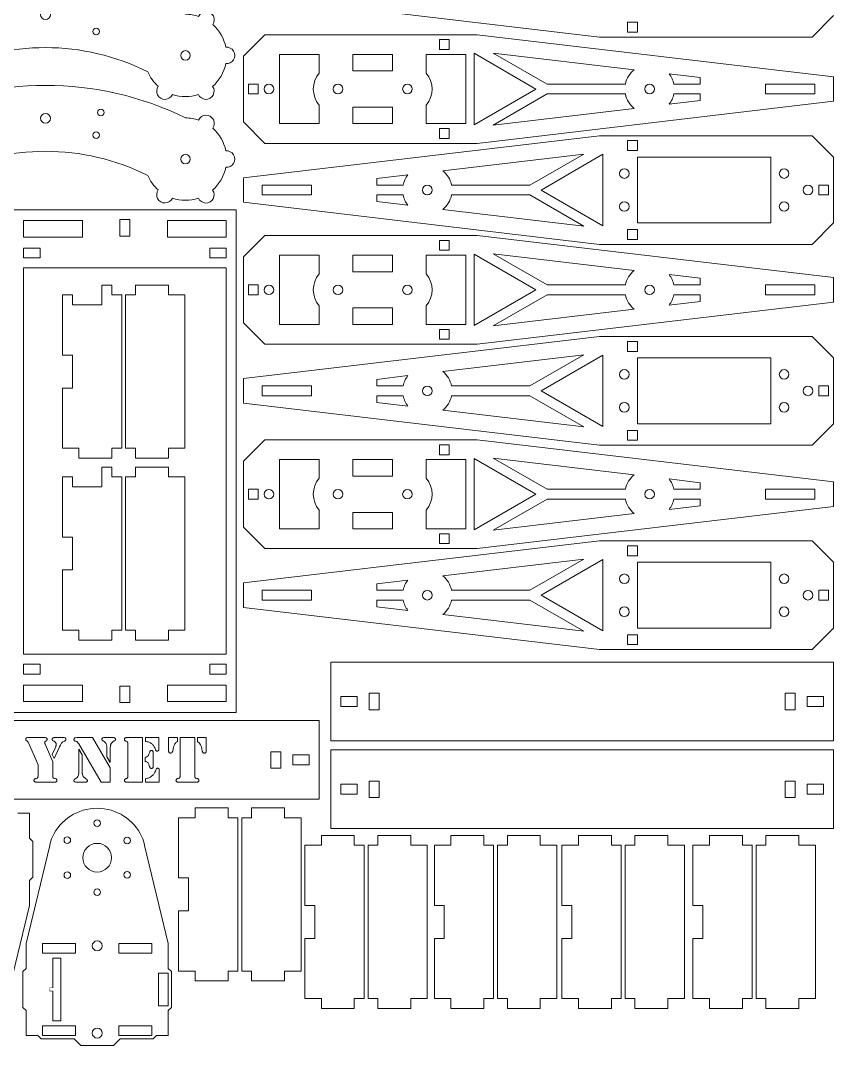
# Model space of a CAD drawing. Header units: millimetres. Extents: x -25 to 568, y -670 to -7.
# Drawn here: x 309.1 to 555.9, y -649 to -337.9 of the extents above; entities that cross this region are included whole.
import ezdxf

# ---------------------------------------------------------------- set-up
doc = ezdxf.new("R2010")
doc.units = ezdxf.units.MM
doc.linetypes.add('K5LT32768', pattern=[0])

# ---------------------------------------------------------------- blocks, each defined once
blk = doc.blocks.new('U73')
at = {"color": 5, "linetype": 'K5LT32768', "lineweight": 18, "true_color": 0x0000ff}
for centre, radius in [((299.93, -334.36), 1), ((316.7, -336.14), 1.5), ((333.48, -334.36), 1), ((268.95, -339.42), 1), ((279.45, -339.42), 1), ((301.35, -341.22), 1), ((332.06, -341.22), 1), ((274.2, -348.51), 4.35), ((263.7, -348.51), 1), ((284.7, -348.51), 1), ((359.2, -348.51), 1.45), ((268.95, -357.6), 1), ((279.45, -357.6), 1)]:
    blk.add_circle(centre, radius, dxfattribs=at)
for centre, radius, start, end in [((316.7, -422.59), 96.45, 63.855, 116.145), ((267.95, -337.69), 2.5, 24.2608, 215.7392), ((274.2, -348.51), 12.5, 90, 108.5217), ((359.2, -348.51), 12.5, 71.4783, 90), ((365.45, -337.69), 2.5, 324.2608, 155.7392), ((274.2, -348.51), 12.5, 131.4783, 168.5217), ((359.2, -348.51), 12.5, 11.4783, 48.5217), ((261.7, -348.51), 2.5, 84.2608, 275.7392), ((316.7, -415.34), 69.2, 63.3542, 116.6458), ((371.7, -348.51), 2.5, 264.2608, 95.7392), ((274.2, -348.51), 12.5, 191.4783, 228.5217), ((359.2, -348.51), 12.5, 311.2695, 348.5217), ((274.2, -348.51), 12.5, 311.2695, 336.517), ((359.2, -348.51), 12.5, 203.483, 228.5217), ((267.95, -359.34), 2.5, 144.2608, 335.7392), ((274.2, -348.51), 12.5, 251.4783, 288.3128), ((280.41, -359.36), 2.5, 204.052, 35.5303), ((352.95, -359.34), 2.5, 144.2608, 335.7392), ((359.2, -348.51), 12.5, 251.4783, 288.3128), ((365.41, -359.36), 2.5, 204.052, 35.5303)]:
    blk.add_arc(centre, radius, start, end, dxfattribs=at)
blk = doc.blocks.new('U74')
at = {"color": 5, "linetype": 'K5LT32768', "lineweight": 18, "true_color": 0x0000ff}
for centre, radius in [((299.93, -365.82), 1), ((316.7, -367.6), 1.5), ((333.48, -365.82), 1), ((268.95, -370.88), 1), ((279.45, -370.88), 1), ((301.35, -372.68), 1), ((332.06, -372.68), 1), ((274.2, -379.97), 4.35), ((263.7, -379.97), 1), ((284.7, -379.97), 1), ((359.2, -379.97), 1.45), ((268.95, -389.07), 1), ((279.45, -389.07), 1)]:
    blk.add_circle(centre, radius, dxfattribs=at)
for centre, radius, start, end in [((316.7, -454.05), 96.45, 63.855, 116.145), ((267.95, -369.15), 2.5, 24.2608, 215.7392), ((365.45, -369.15), 2.5, 324.2608, 155.7392), ((274.2, -379.97), 12.5, 90, 108.5217), ((359.2, -379.97), 12.5, 71.4783, 90), ((274.2, -379.97), 12.5, 131.4783, 168.5217), ((359.2, -379.97), 12.5, 11.4783, 48.5217), ((261.7, -379.97), 2.5, 84.2608, 275.7392), ((316.7, -446.81), 69.2, 63.3542, 116.6458), ((371.7, -379.97), 2.5, 264.2608, 95.7392), ((274.2, -379.97), 12.5, 191.4783, 228.5217), ((359.2, -379.97), 12.5, 311.2695, 348.5217), ((274.2, -379.97), 12.5, 311.2695, 336.517), ((359.2, -379.97), 12.5, 203.483, 228.5217), ((267.95, -390.8), 2.5, 144.2608, 335.7392), ((274.2, -379.97), 12.5, 251.4783, 288.3128), ((280.41, -390.82), 2.5, 204.052, 35.5303), ((352.95, -390.8), 2.5, 144.2608, 335.7392), ((359.2, -379.97), 12.5, 251.4783, 288.3128), ((365.41, -390.82), 2.5, 204.052, 35.5303)]:
    blk.add_arc(centre, radius, start, end, dxfattribs=at)

msp = doc.modelspace()

# ---------------------------------------------------------------- linework, layer by layer
at = {"color": 5, "linetype": 'K5LT32768', "lineweight": 18, "true_color": 0x0000ff}
for p, q in [((484.93, -342.94), (376.79, -330.16)), ((496.43, -338.44), (493.43, -338.44)), ((493.43, -341.44), (493.43, -338.44)), ((496.43, -341.44), (496.43, -338.44)), ((555.93, -336.44), (549.43, -342.94)), ((376.79, -348.71), (383.29, -342.21)), ((383.29, -342.21), (447.79, -342.21)), ((447.79, -342.21), (555.93, -354.99)), ((496.43, -341.44), (493.43, -341.44)), ((436.29, -343.71), (439.29, -343.71)), ((436.29, -343.71), (436.29, -346.71)), ((439.29, -343.71), (439.29, -346.71)), ((549.43, -342.94), (484.93, -342.94)), ((387.79, -348.21), (387.79, -369.21)), ((387.79, -348.21), (399.79, -348.21)), ((399.79, -348.21), (399.79, -353.85)), ((422.04, -348.21), (410.04, -348.21)), ((410.04, -348.21), (410.04, -353.21)), ((422.04, -348.21), (422.04, -353.21)), ((432.29, -348.21), (432.29, -353.85)), ((444.29, -348.21), (432.29, -348.21)), ((436.29, -346.71), (439.29, -346.71)), ((444.29, -348.21), (444.29, -369.21)), ((446.79, -347.87), (446.79, -369.55)), ((446.79, -347.87), (465.56, -358.71)), ((452.64, -347.78), (495.43, -352.84)), ((452.64, -347.78), (468.97, -357.21)), ((376.79, -348.71), (376.79, -368.71)), ((410.04, -353.21), (422.04, -353.21)), ((515.48, -355.21), (506.01, -354.09)), ((378.29, -357.21), (378.29, -360.21)), ((378.29, -357.21), (381.29, -357.21)), ((381.29, -357.21), (381.29, -360.21)), ((468.97, -357.21), (492.75, -357.21)), ((507.45, -357.21), (515.48, -357.21)), ((515.48, -355.21), (515.48, -357.21)), ((535.29, -357.21), (535.29, -360.21)), ((550.29, -357.21), (535.29, -357.21)), ((550.29, -357.21), (550.29, -360.21)), ((555.93, -354.99), (555.93, -362.43)), ((378.29, -360.21), (381.29, -360.21)), ((446.79, -369.55), (465.56, -358.71)), ((452.64, -369.64), (468.97, -360.21)), ((492.75, -360.21), (468.97, -360.21)), ((515.48, -360.21), (507.45, -360.21)), ((515.48, -360.21), (515.48, -362.21)), ((550.29, -360.21), (535.29, -360.21)), ((399.79, -363.57), (399.79, -369.21)), ((432.29, -363.57), (432.29, -369.21)), ((555.93, -362.43), (447.79, -375.21)), ((506.01, -363.33), (515.48, -362.21)), ((410.04, -364.21), (410.04, -369.21)), ((422.04, -364.21), (410.04, -364.21)), ((422.04, -364.21), (422.04, -369.21)), ((495.43, -364.58), (452.64, -369.64)), ((383.29, -375.21), (376.79, -368.71)), ((387.79, -369.21), (399.79, -369.21)), ((422.04, -369.21), (410.04, -369.21)), ((444.29, -369.21), (432.29, -369.21)), ((376.79, -385.65), (484.93, -372.87)), ((436.29, -370.71), (439.29, -370.71)), ((436.29, -370.71), (436.29, -373.71)), ((439.29, -370.71), (439.29, -373.71)), ((549.43, -372.87), (484.93, -372.87)), ((549.43, -372.87), (555.93, -379.37)), ((383.29, -375.21), (447.79, -375.21)), ((436.29, -373.71), (439.29, -373.71)), ((496.43, -374.37), (493.43, -374.37)), ((493.43, -377.37), (493.43, -374.37)), ((496.43, -377.37), (496.43, -374.37)), ((437.29, -383.5), (480.09, -378.44)), ((480.09, -378.44), (463.76, -387.87)), ((485.93, -378.53), (467.16, -389.37)), ((485.93, -400.21), (485.93, -378.53)), ((496.43, -377.37), (493.43, -377.37)), ((496.43, -379.37), (536.93, -379.37)), ((496.43, -399.37), (496.43, -379.37)), ((536.93, -399.37), (536.93, -379.37)), ((555.93, -399.37), (555.93, -379.37)), ((376.79, -393.09), (376.79, -385.65)), ((426.71, -384.75), (417.24, -385.87)), ((382.43, -390.87), (382.43, -387.87)), ((382.43, -387.87), (397.43, -387.87)), ((397.43, -390.87), (397.43, -387.87)), ((417.24, -387.87), (417.24, -385.87)), ((417.24, -387.87), (425.27, -387.87)), ((439.97, -387.87), (463.76, -387.87)), ((554.43, -387.87), (551.43, -387.87)), ((551.43, -390.87), (551.43, -387.87)), ((554.43, -390.87), (554.43, -387.87)), ((382.43, -390.87), (397.43, -390.87)), ((417.24, -392.87), (417.24, -390.87)), ((425.27, -390.87), (417.24, -390.87)), ((463.76, -390.87), (439.97, -390.87)), ((480.09, -400.3), (463.76, -390.87)), ((485.93, -400.21), (467.16, -389.37)), ((554.43, -390.87), (551.43, -390.87)), ((484.93, -405.87), (376.79, -393.09)), ((417.24, -392.87), (426.71, -393.99)), ((307.04, -395.34), (374.58, -395.34)), ((374.58, -395.34), (374.58, -547.94)), ((480.09, -400.3), (437.29, -395.24)), ((310.04, -398.66), (310.04, -403.66)), ((310.04, -398.66), (327.9, -398.66)), ((327.9, -398.66), (327.9, -403.66)), ((339.31, -403.34), (339.31, -398.34)), ((339.31, -398.34), (342.31, -398.34)), ((342.31, -398.34), (342.31, -403.34)), ((353.72, -398.66), (353.72, -403.66)), ((353.72, -398.66), (371.58, -398.66)), ((371.58, -398.66), (371.58, -403.66)), ((536.93, -399.37), (496.43, -399.37)), ((555.93, -399.37), (549.43, -405.87)), ((327.9, -403.66), (310.04, -403.66)), ((342.31, -403.34), (339.31, -403.34)), ((371.58, -403.66), (353.72, -403.66)), ((376.79, -409.67), (383.29, -403.17)), ((383.29, -403.17), (447.79, -403.17)), ((447.79, -403.17), (555.93, -415.95)), ((496.43, -401.37), (493.43, -401.37)), ((493.43, -404.37), (493.43, -401.37)), ((496.43, -404.37), (493.43, -404.37)), ((496.43, -404.37), (496.43, -401.37)), ((310.04, -406.98), (315.04, -406.98)), ((310.04, -409.98), (310.04, -406.98)), ((315.04, -406.98), (315.04, -409.98)), ((371.58, -406.98), (366.58, -406.98)), ((366.58, -406.98), (366.58, -409.98)), ((371.58, -409.98), (371.58, -406.98)), ((436.29, -404.67), (439.29, -404.67)), ((436.29, -404.67), (436.29, -407.67)), ((439.29, -404.67), (439.29, -407.67)), ((549.43, -405.87), (484.93, -405.87)), ((310.04, -409.98), (315.04, -409.98)), ((366.58, -409.98), (371.58, -409.98)), ((376.79, -409.67), (376.79, -429.67)), ((387.79, -409.17), (387.79, -430.17)), ((387.79, -409.17), (399.79, -409.17)), ((399.79, -409.17), (399.79, -414.81)), ((422.04, -409.17), (410.04, -409.17)), ((410.04, -409.17), (410.04, -414.17)), ((422.04, -409.17), (422.04, -414.17)), ((432.29, -409.17), (432.29, -414.81)), ((444.29, -409.17), (432.29, -409.17)), ((436.29, -407.67), (439.29, -407.67)), ((444.29, -409.17), (444.29, -430.17)), ((446.79, -408.83), (446.79, -430.51)), ((446.79, -408.83), (465.56, -419.67)), ((452.64, -408.74), (495.43, -413.8)), ((452.64, -408.74), (468.97, -418.17)), ((310.04, -530.29), (310.04, -412.98)), ((371.6, -412.98), (310.04, -412.98)), ((371.6, -530.29), (371.6, -412.98)), ((410.04, -414.17), (422.04, -414.17)), ((515.48, -416.17), (506.01, -415.05)), ((515.48, -416.17), (515.48, -418.17)), ((555.93, -415.95), (555.93, -423.39)), ((336.85, -418.21), (333.85, -418.21)), ((333.85, -418.21), (333.85, -424.21)), ((336.85, -418.21), (336.85, -421.21)), ((354.02, -418.21), (344.02, -418.21)), ((344.02, -418.21), (344.02, -421.21)), ((354.02, -421.21), (354.02, -418.21)), ((378.29, -418.17), (378.29, -421.17)), ((378.29, -418.17), (381.29, -418.17)), ((381.29, -418.17), (381.29, -421.17)), ((446.79, -430.51), (465.56, -419.67)), ((468.97, -418.17), (492.75, -418.17)), ((507.45, -418.17), (515.48, -418.17)), ((535.29, -418.17), (535.29, -421.17)), ((550.29, -418.17), (535.29, -418.17)), ((550.29, -418.17), (550.29, -421.17)), ((321.85, -421.21), (321.85, -439.46)), ((324.85, -421.21), (321.85, -421.21)), ((324.85, -424.21), (324.85, -421.21)), ((336.85, -421.21), (339.85, -421.21)), ((339.85, -421.21), (339.85, -467.71)), ((341.02, -421.21), (344.02, -421.21)), ((341.02, -421.21), (341.02, -467.71)), ((354.02, -421.21), (359.02, -421.21)), ((359.02, -421.21), (359.02, -467.71)), ((378.29, -421.17), (381.29, -421.17)), ((452.64, -430.6), (468.97, -421.17)), ((492.75, -421.17), (468.97, -421.17)), ((515.48, -421.17), (507.45, -421.17)), ((515.48, -421.17), (515.48, -423.17)), ((550.29, -421.17), (535.29, -421.17)), ((333.85, -424.21), (324.85, -424.21)), ((399.79, -424.53), (399.79, -430.17)), ((410.04, -425.17), (410.04, -430.17)), ((422.04, -425.17), (410.04, -425.17)), ((422.04, -425.17), (422.04, -430.17)), ((432.29, -424.53), (432.29, -430.17)), ((555.93, -423.39), (447.79, -436.17)), ((495.43, -425.54), (452.64, -430.6)), ((506.01, -424.29), (515.48, -423.17)), ((383.29, -436.17), (376.79, -429.67)), ((387.79, -430.17), (399.79, -430.17)), ((422.04, -430.17), (410.04, -430.17)), ((444.29, -430.17), (432.29, -430.17)), ((436.29, -431.67), (439.29, -431.67)), ((436.29, -431.67), (436.29, -434.67)), ((439.29, -431.67), (439.29, -434.67)), ((376.79, -446.61), (484.93, -433.83)), ((436.29, -434.67), (439.29, -434.67)), ((549.43, -433.83), (484.93, -433.83)), ((496.43, -435.33), (493.43, -435.33)), ((493.43, -438.33), (493.43, -435.33)), ((496.43, -438.33), (496.43, -435.33)), ((549.43, -433.83), (555.93, -440.33)), ((383.29, -436.17), (447.79, -436.17)), ((496.43, -438.33), (493.43, -438.33)), ((324.85, -439.46), (321.85, -439.46)), ((324.85, -439.46), (324.85, -449.46)), ((437.29, -444.46), (480.09, -439.4)), ((480.09, -439.4), (463.76, -448.83)), ((485.93, -439.49), (467.16, -450.33)), ((485.93, -461.16), (485.93, -439.49)), ((496.43, -440.33), (536.93, -440.33)), ((496.43, -460.33), (496.43, -440.33)), ((536.93, -460.33), (536.93, -440.33)), ((555.93, -460.33), (555.93, -440.33)), ((376.79, -454.05), (376.79, -446.61)), ((426.71, -445.71), (417.24, -446.83)), ((417.24, -448.83), (417.24, -446.83)), ((324.85, -449.46), (321.85, -449.46)), ((321.85, -449.46), (321.85, -467.71)), ((382.43, -451.83), (382.43, -448.83)), ((382.43, -448.83), (397.43, -448.83)), ((397.43, -451.83), (397.43, -448.83)), ((417.24, -448.83), (425.27, -448.83)), ((439.97, -448.83), (463.76, -448.83)), ((485.93, -461.16), (467.16, -450.33)), ((554.43, -448.83), (551.43, -448.83)), ((551.43, -451.83), (551.43, -448.83)), ((554.43, -451.83), (554.43, -448.83)), ((484.93, -466.83), (376.79, -454.05)), ((382.43, -451.83), (397.43, -451.83)), ((417.24, -453.83), (417.24, -451.83)), ((425.27, -451.83), (417.24, -451.83)), ((417.24, -453.83), (426.71, -454.95)), ((463.76, -451.83), (439.97, -451.83)), ((480.09, -461.25), (463.76, -451.83)), ((554.43, -451.83), (551.43, -451.83)), ((480.09, -461.25), (437.29, -456.2)), ((536.93, -460.33), (496.43, -460.33)), ((555.93, -460.33), (549.43, -466.83)), ((496.43, -462.33), (493.43, -462.33)), ((493.43, -465.33), (493.43, -462.33)), ((496.43, -465.33), (496.43, -462.33)), ((376.79, -471.7), (383.29, -465.2)), ((383.29, -465.2), (447.79, -465.2)), ((447.79, -465.2), (555.93, -477.98)), ((496.43, -465.33), (493.43, -465.33)), ((326.85, -467.71), (321.85, -467.71)), ((326.85, -467.71), (326.85, -470.71)), ((336.85, -470.71), (336.85, -467.71)), ((336.85, -467.71), (339.85, -467.71)), ((341.02, -467.71), (344.02, -467.71)), ((344.02, -470.71), (344.02, -467.71)), ((354.02, -467.71), (354.02, -470.71)), ((354.02, -467.71), (359.02, -467.71)), ((436.29, -466.7), (439.29, -466.7)), ((436.29, -466.7), (436.29, -469.7)), ((436.29, -469.7), (439.29, -469.7)), ((439.29, -466.7), (439.29, -469.7)), ((549.43, -466.83), (484.93, -466.83)), ((326.85, -470.71), (336.85, -470.71)), ((354.02, -470.71), (344.02, -470.71)), ((376.79, -471.7), (376.79, -491.7)), ((387.79, -471.2), (387.79, -492.2)), ((387.79, -471.2), (399.79, -471.2)), ((399.79, -471.2), (399.79, -476.85)), ((422.04, -471.2), (410.04, -471.2)), ((410.04, -471.2), (410.04, -476.2)), ((422.04, -471.2), (422.04, -476.2)), ((432.29, -471.2), (432.29, -476.85)), ((444.29, -471.2), (432.29, -471.2)), ((444.29, -471.2), (444.29, -492.2)), ((446.79, -470.87), (446.79, -492.54)), ((446.79, -470.87), (465.56, -481.7)), ((452.64, -470.78), (495.43, -475.83)), ((452.64, -470.78), (468.97, -480.2)), ((336.85, -473.45), (333.85, -473.45)), ((333.85, -473.45), (333.85, -479.45)), ((336.85, -473.45), (336.85, -476.45)), ((354.02, -473.45), (344.02, -473.45)), ((344.02, -473.45), (344.02, -476.45)), ((354.02, -476.45), (354.02, -473.45)), ((321.85, -476.45), (321.85, -494.7)), ((324.85, -476.45), (321.85, -476.45)), ((324.85, -479.45), (324.85, -476.45)), ((336.85, -476.45), (339.85, -476.45)), ((339.85, -476.45), (339.85, -522.95)), ((341.02, -476.45), (344.02, -476.45)), ((341.02, -476.45), (341.02, -522.95)), ((354.02, -476.45), (359.02, -476.45)), ((359.02, -476.45), (359.02, -522.95)), ((410.04, -476.2), (422.04, -476.2)), ((515.48, -478.2), (506.01, -477.08)), ((515.48, -478.2), (515.48, -480.2)), ((555.93, -477.98), (555.93, -485.42)), ((333.85, -479.45), (324.85, -479.45)), ((378.29, -480.2), (378.29, -483.2)), ((378.29, -480.2), (381.29, -480.2)), ((381.29, -480.2), (381.29, -483.2)), ((446.79, -492.54), (465.56, -481.7)), ((468.97, -480.2), (492.75, -480.2)), ((507.45, -480.2), (515.48, -480.2)), ((535.29, -480.2), (535.29, -483.2)), ((550.29, -480.2), (535.29, -480.2)), ((550.29, -480.2), (550.29, -483.2)), ((378.29, -483.2), (381.29, -483.2)), ((452.64, -492.63), (468.97, -483.2)), ((492.75, -483.2), (468.97, -483.2)), ((506.01, -486.32), (515.48, -485.2)), ((515.48, -483.2), (507.45, -483.2)), ((515.48, -483.2), (515.48, -485.2)), ((550.29, -483.2), (535.29, -483.2)), ((399.79, -486.56), (399.79, -492.2)), ((410.04, -487.2), (410.04, -492.2)), ((422.04, -487.2), (410.04, -487.2)), ((422.04, -487.2), (422.04, -492.2)), ((432.29, -486.56), (432.29, -492.2)), ((555.93, -485.42), (447.79, -498.2)), ((495.43, -487.57), (452.64, -492.63)), ((383.29, -498.2), (376.79, -491.7)), ((387.79, -492.2), (399.79, -492.2)), ((422.04, -492.2), (410.04, -492.2)), ((444.29, -492.2), (432.29, -492.2)), ((436.29, -493.7), (439.29, -493.7)), ((436.29, -493.7), (436.29, -496.7)), ((439.29, -493.7), (439.29, -496.7)), ((324.85, -494.7), (321.85, -494.7)), ((324.85, -494.7), (324.85, -504.7)), ((376.79, -508.64), (484.93, -495.86)), ((436.29, -496.7), (439.29, -496.7)), ((549.43, -495.86), (484.93, -495.86)), ((496.43, -497.36), (493.43, -497.36)), ((493.43, -500.36), (493.43, -497.36)), ((496.43, -500.36), (496.43, -497.36)), ((549.43, -495.86), (555.93, -502.36)), ((383.29, -498.2), (447.79, -498.2)), ((496.43, -500.36), (493.43, -500.36)), ((437.29, -506.49), (480.09, -501.44)), ((480.09, -501.44), (463.76, -510.86)), ((485.93, -501.52), (467.16, -512.36)), ((485.93, -523.2), (485.93, -501.52)), ((496.43, -502.36), (536.93, -502.36)), ((496.43, -522.36), (496.43, -502.36)), ((536.93, -522.36), (536.93, -502.36)), ((555.93, -522.36), (555.93, -502.36)), ((324.85, -504.7), (321.85, -504.7)), ((321.85, -504.7), (321.85, -522.95)), ((376.79, -516.08), (376.79, -508.64)), ((426.71, -507.74), (417.24, -508.86)), ((417.24, -510.86), (417.24, -508.86)), ((382.43, -513.86), (382.43, -510.86)), ((382.43, -510.86), (397.43, -510.86)), ((397.43, -513.86), (397.43, -510.86)), ((417.24, -510.86), (425.27, -510.86)), ((439.97, -510.86), (463.76, -510.86)), ((485.93, -523.2), (467.16, -512.36)), ((554.43, -510.86), (551.43, -510.86)), ((551.43, -513.86), (551.43, -510.86)), ((554.43, -513.86), (554.43, -510.86)), ((484.93, -528.86), (376.79, -516.08)), ((382.43, -513.86), (397.43, -513.86)), ((417.24, -515.86), (417.24, -513.86)), ((425.27, -513.86), (417.24, -513.86)), ((417.24, -515.86), (426.71, -516.98)), ((463.76, -513.86), (439.97, -513.86)), ((480.09, -523.29), (463.76, -513.86)), ((554.43, -513.86), (551.43, -513.86)), ((480.09, -523.29), (437.29, -518.23)), ((536.93, -522.36), (496.43, -522.36)), ((555.93, -522.36), (549.43, -528.86)), ((326.85, -522.95), (321.85, -522.95)), ((326.85, -522.95), (326.85, -525.95)), ((336.85, -525.95), (336.85, -522.95)), ((336.85, -522.95), (339.85, -522.95)), ((341.02, -522.95), (344.02, -522.95)), ((344.02, -525.95), (344.02, -522.95)), ((354.02, -522.95), (354.02, -525.95)), ((354.02, -522.95), (359.02, -522.95)), ((496.43, -524.36), (493.43, -524.36)), ((493.43, -527.36), (493.43, -524.36)), ((496.43, -527.36), (496.43, -524.36)), ((326.85, -525.95), (336.85, -525.95)), ((354.02, -525.95), (344.02, -525.95)), ((549.43, -528.86), (484.93, -528.86)), ((496.43, -527.36), (493.43, -527.36)), ((371.6, -530.29), (310.04, -530.29)), ((310.04, -533.29), (310.04, -536.29)), ((315.04, -533.29), (310.04, -533.29)), ((315.04, -536.29), (315.04, -533.29)), ((366.58, -536.29), (366.58, -533.29)), ((366.58, -533.29), (371.58, -533.29)), ((371.58, -533.29), (371.58, -536.29)), ((403.33, -532.69), (555.93, -532.69)), ((403.33, -532.69), (403.33, -556.54)), ((555.93, -532.69), (555.93, -556.54)), ((310.04, -536.29), (315.04, -536.29)), ((371.58, -536.29), (366.58, -536.29)), ((310.04, -544.62), (310.04, -539.62)), ((327.9, -539.62), (310.04, -539.62)), ((327.9, -544.62), (327.9, -539.62)), ((342.31, -539.94), (339.31, -539.94)), ((339.31, -539.94), (339.31, -544.94)), ((342.31, -544.94), (342.31, -539.94)), ((353.72, -544.62), (353.72, -539.62)), ((371.58, -539.62), (353.72, -539.62)), ((371.58, -544.62), (371.58, -539.62)), ((411.33, -543.12), (406.33, -543.12)), ((406.33, -543.12), (406.33, -546.12)), ((411.33, -546.12), (411.33, -543.12)), ((414.97, -542.12), (414.97, -547.12)), ((417.97, -542.12), (414.97, -542.12)), ((417.97, -547.12), (417.97, -542.12)), ((541.29, -547.12), (541.29, -542.12)), ((541.29, -542.12), (544.29, -542.12)), ((544.29, -542.12), (544.29, -547.12)), ((547.93, -546.12), (547.93, -543.12)), ((547.93, -543.12), (552.93, -543.12)), ((552.93, -543.12), (552.93, -546.12)), ((310.04, -544.62), (327.9, -544.62)), ((339.31, -544.94), (342.31, -544.94)), ((353.72, -544.62), (371.58, -544.62)), ((406.33, -546.12), (411.33, -546.12)), ((414.97, -547.12), (417.97, -547.12)), ((544.29, -547.12), (541.29, -547.12)), ((552.93, -546.12), (547.93, -546.12)), ((247.19, -550.42), (399.79, -550.42)), ((307.04, -547.94), (374.58, -547.94)), ((399.79, -550.42), (399.79, -574.27)), ((310.85, -555.74), (310.8, -555.78)), ((316.41, -555.57), (311.47, -555.57)), ((316.62, -556.75), (316.91, -556.58)), ((318.9, -555.72), (318.85, -555.76)), ((322.19, -555.57), (319.7, -555.57)), ((325.68, -556.63), (326.06, -556.76)), ((331.02, -555.57), (326.6, -555.57)), ((336.38, -564.74), (331.02, -555.57)), ((334, -555.7), (333.94, -555.75)), ((337.09, -555.57), (334.57, -555.57)), ((337.94, -556.11), (337.93, -556.02)), ((346.15, -555.57), (341.4, -555.57)), ((346.15, -569.12), (346.15, -555.57)), ((347.05, -555.57), (347.05, -556.74)), ((351.11, -555.57), (347.05, -555.57)), ((351.11, -559.09), (351.11, -555.57)), ((354.09, -555.57), (354.09, -559.63)), ((356.74, -555.57), (354.09, -555.57)), ((356.74, -556.77), (356.74, -555.57)), ((362.03, -555.57), (357.56, -555.57)), ((357.56, -555.57), (357.56, -567.23)), ((362.03, -567.23), (362.03, -555.57)), ((362.87, -555.57), (362.87, -556.77)), ((365.52, -555.57), (362.87, -555.57)), ((365.52, -559.63), (365.52, -555.57)), ((555.93, -556.54), (403.33, -556.54)), ((311.58, -557.18), (314.43, -563.88)), ((318.91, -562.91), (316.56, -557.57)), ((319.8, -558.33), (318.74, -560.66)), ((319.3, -561.96), (320.99, -558.33)), ((320.99, -558.33), (321.22, -557.83)), ((326.79, -557.51), (333.63, -569.12)), ((327.86, -560.8), (326.79, -559.06)), ((326.79, -559.06), (326.79, -566.12)), ((335.31, -558.63), (335.31, -561.38)), ((336.38, -563.15), (336.38, -558.63)), ((341.68, -557.38), (341.68, -567.31)), ((348.86, -559.5), (348.81, -559.51)), ((355.32, -559.66), (355.42, -559.06)), ((364.19, -559.06), (364.29, -559.66)), ((385.15, -564.85), (385.15, -559.85)), ((385.15, -559.85), (388.15, -559.85)), ((388.15, -559.85), (388.15, -564.85)), ((403.33, -559.32), (555.93, -559.32)), ((403.33, -559.32), (403.33, -583.18)), ((555.93, -559.32), (555.93, -583.18)), ((318.74, -560.66), (319.3, -561.96)), ((318.91, -567.23), (318.91, -562.91)), ((327.86, -566.12), (327.86, -560.8)), ((335.31, -561.38), (336.38, -563.15)), ((347, -561.65), (347, -562.8)), ((349.38, -564.12), (349.38, -560.34)), ((354.26, -560.1), (354.33, -560.16)), ((364.93, -560.28), (364.96, -560.28)), ((391.79, -563.85), (391.79, -560.85)), ((391.79, -560.85), (396.79, -560.85)), ((396.79, -560.85), (396.79, -563.85)), ((314.43, -563.88), (314.43, -567.23)), ((336.38, -569.12), (336.38, -564.74)), ((348.52, -564.8), (348.53, -564.81)), ((351.14, -565.04), (351.09, -564.98)), ((351.25, -569.12), (351.25, -565.61)), ((388.15, -564.85), (385.15, -564.85)), ((396.79, -563.85), (391.79, -563.85)), ((314.09, -569.12), (319.26, -569.12)), ((325.31, -568.6), (325.31, -568.65)), ((326.23, -569.12), (328.56, -569.12)), ((329.15, -568.16), (328.85, -568)), ((329.23, -568.99), (329.32, -568.89)), ((333.63, -569.12), (336.38, -569.12)), ((341.4, -569.12), (346.15, -569.12)), ((347.06, -568.04), (347.06, -569.12)), ((347.06, -569.12), (351.25, -569.12)), ((357.21, -569.12), (362.37, -569.12)), ((414.97, -568.75), (414.97, -573.75)), ((417.97, -568.75), (414.97, -568.75)), ((417.97, -573.75), (417.97, -568.75)), ((541.29, -573.75), (541.29, -568.75)), ((541.29, -568.75), (544.29, -568.75)), ((544.29, -568.75), (544.29, -573.75)), ((411.33, -569.75), (406.33, -569.75)), ((406.33, -569.75), (406.33, -572.75)), ((411.33, -572.75), (411.33, -569.75)), ((547.93, -572.75), (547.93, -569.75)), ((547.93, -569.75), (552.93, -569.75)), ((552.93, -569.75), (552.93, -572.75)), ((399.79, -574.27), (247.19, -574.27)), ((406.33, -572.75), (411.33, -572.75)), ((414.97, -573.75), (417.97, -573.75)), ((544.29, -573.75), (541.29, -573.75)), ((552.93, -572.75), (547.93, -572.75)), ((308.28, -578.53), (311.86, -578.53)), ((311.86, -578.53), (311.86, -586.12)), ((362.12, -579.93), (362.12, -576.93)), ((372.12, -576.93), (362.12, -576.93)), ((372.12, -576.93), (372.12, -579.93)), ((389.29, -576.93), (379.29, -576.93)), ((379.29, -576.93), (379.29, -579.93)), ((389.29, -579.93), (389.29, -576.93)), ((357.12, -579.93), (357.12, -598.18)), ((362.12, -579.93), (357.12, -579.93)), ((372.12, -579.93), (375.12, -579.93)), ((375.12, -579.93), (375.12, -626.43)), ((376.29, -579.93), (379.29, -579.93)), ((376.29, -579.93), (376.29, -626.43)), ((389.29, -579.93), (394.29, -579.93)), ((394.29, -579.93), (394.29, -626.43)), ((555.93, -583.18), (403.33, -583.18)), ((311.86, -586.12), (312.86, -587.12)), ((312.86, -597.95), (312.86, -587.12)), ((400.45, -588.27), (400.45, -585.27)), ((410.45, -585.27), (400.45, -585.27)), ((410.45, -585.27), (410.45, -588.27)), ((427.62, -585.27), (417.62, -585.27)), ((417.62, -585.27), (417.62, -588.27)), ((427.62, -588.27), (427.62, -585.27)), ((439.75, -588.27), (439.75, -585.27)), ((449.75, -585.27), (439.75, -585.27)), ((449.75, -585.27), (449.75, -588.27)), ((466.92, -585.27), (456.92, -585.27)), ((456.92, -585.27), (456.92, -588.27)), ((466.92, -588.27), (466.92, -585.27)), ((478.49, -588.27), (478.49, -585.27)), ((488.49, -585.27), (478.49, -585.27)), ((488.49, -585.27), (488.49, -588.27)), ((505.66, -585.27), (495.66, -585.27)), ((495.66, -585.27), (495.66, -588.27)), ((505.66, -588.27), (505.66, -585.27)), ((518.26, -588.27), (518.26, -585.27)), ((528.26, -585.27), (518.26, -585.27)), ((528.26, -585.27), (528.26, -588.27)), ((545.43, -585.27), (535.43, -585.27)), ((535.43, -585.27), (535.43, -588.27)), ((545.43, -588.27), (545.43, -585.27)), ((317.99, -588.32), (310.81, -618.03)), ((346.79, -588.32), (353.98, -618.03)), ((395.45, -588.27), (395.45, -606.52)), ((400.45, -588.27), (395.45, -588.27)), ((410.45, -588.27), (413.45, -588.27)), ((413.45, -588.27), (413.45, -634.77)), ((414.62, -588.27), (417.62, -588.27)), ((414.62, -588.27), (414.62, -634.77)), ((427.62, -588.27), (432.62, -588.27)), ((432.62, -588.27), (432.62, -634.77)), ((434.75, -588.27), (434.75, -606.52)), ((439.75, -588.27), (434.75, -588.27)), ((449.75, -588.27), (452.75, -588.27)), ((452.75, -588.27), (452.75, -634.77)), ((453.92, -588.27), (456.92, -588.27)), ((453.92, -588.27), (453.92, -634.77)), ((466.92, -588.27), (471.92, -588.27)), ((471.92, -588.27), (471.92, -634.77)), ((473.49, -588.27), (473.49, -606.52)), ((478.49, -588.27), (473.49, -588.27)), ((488.49, -588.27), (491.49, -588.27)), ((491.49, -588.27), (491.49, -634.77)), ((492.66, -588.27), (495.66, -588.27)), ((492.66, -588.27), (492.66, -634.77)), ((505.66, -588.27), (510.66, -588.27)), ((510.66, -588.27), (510.66, -634.77)), ((513.26, -588.27), (513.26, -606.52)), ((518.26, -588.27), (513.26, -588.27)), ((528.26, -588.27), (531.26, -588.27)), ((531.26, -588.27), (531.26, -634.77)), ((532.43, -588.27), (535.43, -588.27)), ((532.43, -588.27), (532.43, -634.77)), ((545.43, -588.27), (550.43, -588.27)), ((550.43, -588.27), (550.43, -634.77)), ((311.86, -598.95), (312.86, -597.95)), ((311.86, -598.95), (311.86, -606.53)), ((360.12, -598.18), (357.12, -598.18)), ((360.12, -598.18), (360.12, -608.18)), ((304.68, -636.24), (311.86, -606.53)), ((398.45, -606.52), (395.45, -606.52)), ((398.45, -606.52), (398.45, -616.52)), ((437.75, -606.52), (434.75, -606.52)), ((437.75, -606.52), (437.75, -616.52)), ((476.49, -606.52), (473.49, -606.52)), ((476.49, -606.52), (476.49, -616.52)), ((516.26, -606.52), (513.26, -606.52)), ((516.26, -606.52), (516.26, -616.52)), ((360.12, -608.18), (357.12, -608.18)), ((357.12, -608.18), (357.12, -626.43)), ((310.81, -625.62), (310.81, -618.03)), ((325.81, -618.03), (315.81, -618.03)), ((315.81, -618.03), (315.81, -621.03)), ((325.81, -618.03), (325.81, -621.03)), ((348.98, -618.03), (338.98, -618.03)), ((338.98, -618.03), (338.98, -621.03)), ((348.98, -618.03), (348.98, -621.03)), ((353.98, -625.62), (353.98, -618.03)), ((398.45, -616.52), (395.45, -616.52)), ((395.45, -616.52), (395.45, -634.77)), ((437.75, -616.52), (434.75, -616.52)), ((434.75, -616.52), (434.75, -634.77)), ((476.49, -616.52), (473.49, -616.52)), ((473.49, -616.52), (473.49, -634.77)), ((516.26, -616.52), (513.26, -616.52)), ((513.26, -616.52), (513.26, -634.77)), ((315.81, -621.03), (325.81, -621.03)), ((338.98, -621.03), (348.98, -621.03)), ((321.31, -622.53), (318.91, -622.53)), ((318.91, -631.53), (318.91, -622.53)), ((321.31, -641.53), (321.31, -622.53)), ((310.81, -625.62), (309.81, -626.62)), ((309.81, -626.62), (309.81, -637.45)), ((350.98, -627.03), (353.98, -627.03)), ((350.98, -627.03), (350.98, -637.03)), ((353.98, -625.62), (354.98, -626.62)), ((353.98, -637.03), (353.98, -627.03)), ((354.98, -626.62), (354.98, -637.45)), ((362.12, -626.43), (357.12, -626.43)), ((362.12, -626.43), (362.12, -629.43)), ((372.12, -629.43), (372.12, -626.43)), ((372.12, -626.43), (375.12, -626.43)), ((376.29, -626.43), (379.29, -626.43)), ((379.29, -629.43), (379.29, -626.43)), ((389.29, -626.43), (389.29, -629.43)), ((389.29, -626.43), (394.29, -626.43)), ((362.12, -629.43), (372.12, -629.43)), ((389.29, -629.43), (379.29, -629.43)), ((318.91, -641.53), (318.91, -632.53)), ((310.81, -638.45), (309.81, -637.45)), ((353.98, -637.03), (350.98, -637.03)), ((353.98, -638.45), (354.98, -637.45)), ((400.45, -634.77), (395.45, -634.77)), ((400.45, -634.77), (400.45, -637.77)), ((400.45, -637.77), (410.45, -637.77)), ((410.45, -637.77), (410.45, -634.77)), ((410.45, -634.77), (413.45, -634.77)), ((414.62, -634.77), (417.62, -634.77)), ((417.62, -637.77), (417.62, -634.77)), ((427.62, -637.77), (417.62, -637.77)), ((427.62, -634.77), (427.62, -637.77)), ((427.62, -634.77), (432.62, -634.77)), ((439.75, -634.77), (434.75, -634.77)), ((439.75, -634.77), (439.75, -637.77)), ((439.75, -637.77), (449.75, -637.77)), ((449.75, -637.77), (449.75, -634.77)), ((449.75, -634.77), (452.75, -634.77)), ((453.92, -634.77), (456.92, -634.77)), ((456.92, -637.77), (456.92, -634.77)), ((466.92, -637.77), (456.92, -637.77)), ((466.92, -634.77), (466.92, -637.77)), ((466.92, -634.77), (471.92, -634.77)), ((478.49, -634.77), (473.49, -634.77)), ((478.49, -634.77), (478.49, -637.77)), ((478.49, -637.77), (488.49, -637.77)), ((488.49, -637.77), (488.49, -634.77)), ((488.49, -634.77), (491.49, -634.77)), ((492.66, -634.77), (495.66, -634.77)), ((495.66, -637.77), (495.66, -634.77)), ((505.66, -637.77), (495.66, -637.77)), ((505.66, -634.77), (505.66, -637.77)), ((505.66, -634.77), (510.66, -634.77)), ((518.26, -634.77), (513.26, -634.77)), ((518.26, -634.77), (518.26, -637.77)), ((518.26, -637.77), (528.26, -637.77)), ((528.26, -637.77), (528.26, -634.77)), ((528.26, -634.77), (531.26, -634.77)), ((532.43, -634.77), (535.43, -634.77)), ((535.43, -637.77), (535.43, -634.77)), ((545.43, -637.77), (535.43, -637.77)), ((545.43, -634.77), (545.43, -637.77)), ((545.43, -634.77), (550.43, -634.77)), ((310.81, -646.03), (310.81, -638.45)), ((353.98, -646.03), (353.98, -638.45)), ((315.81, -646.03), (315.81, -643.03)), ((315.81, -643.03), (325.81, -643.03)), ((321.31, -641.53), (318.91, -641.53)), ((325.81, -643.03), (325.81, -646.03)), ((348.98, -643.03), (338.98, -643.03)), ((338.98, -643.03), (338.98, -646.03)), ((348.98, -646.03), (348.98, -643.03)), ((314.39, -646.03), (310.81, -646.03)), ((314.39, -646.03), (315.39, -647.03)), ((315.39, -647.03), (325.39, -647.03)), ((325.81, -646.03), (315.81, -646.03)), ((327.39, -649.03), (325.39, -647.03)), ((337.39, -649.03), (339.39, -647.03)), ((348.98, -646.03), (338.98, -646.03)), ((349.39, -647.03), (339.39, -647.03)), ((350.39, -646.03), (349.39, -647.03)), ((353.98, -646.03), (350.39, -646.03)), ((337.39, -649.03), (327.39, -649.03))]:
    msp.add_line(p, q, dxfattribs=at)
at = {"color": 5, "linetype": 'K5LT32768', "true_color": 0x0000ff, "const_width": 0.18}
msp.add_lwpolyline([(318.91, -631.53), (317.91, -631.53), (317.91, -632.53), (318.91, -632.53)], dxfattribs=at)
at = {"color": 5, "linetype": 'K5LT32768', "lineweight": 18, "true_color": 0x0000ff}
for centre, radius in [((384.54, -358.71), 1.45), ((405.51, -358.71), 1.45), ((426.58, -358.71), 1.45), ((500.1, -358.71), 1.45), ((492.43, -384.37), 1.45), ((540.93, -384.37), 1.45), ((432.62, -389.37), 1.45), ((548.18, -389.37), 1.45), ((492.43, -394.37), 1.45), ((540.93, -394.37), 1.45), ((384.54, -419.67), 1.45), ((405.51, -419.67), 1.45), ((426.58, -419.67), 1.45), ((500.1, -419.67), 1.45), ((492.43, -445.33), 1.45), ((540.93, -445.33), 1.45), ((432.62, -450.33), 1.45), ((548.18, -450.33), 1.45), ((492.43, -455.33), 1.45), ((540.93, -455.33), 1.45), ((384.54, -481.7), 1.45), ((405.51, -481.7), 1.45), ((426.58, -481.7), 1.45), ((500.1, -481.7), 1.45), ((492.43, -507.36), 1.45), ((540.93, -507.36), 1.45), ((432.62, -512.36), 1.45), ((548.18, -512.36), 1.45), ((492.43, -517.36), 1.45), ((540.93, -517.36), 1.45), ((332.39, -581.53), 1), ((323.32, -586.74), 1), ((332.39, -592.03), 4.35), ((341.51, -586.82), 1), ((323.32, -597.33), 1), ((341.51, -597.24), 1), ((332.39, -602.53), 1), ((332.39, -618.78), 1.5), ((332.39, -645.28), 1.5)]:
    msp.add_circle(centre, radius, dxfattribs=at)
for centre, radius, start, end in [((405.51, -358.71), 7.5, 139.6287, 220.3713), ((426.58, -358.71), 7.5, 319.6287, 40.3713), ((500.1, -358.71), 7.5, 128.4958, 168.463), ((500.1, -358.71), 7.5, 11.537, 38.024), ((500.1, -358.71), 7.5, 191.537, 231.5042), ((500.1, -358.71), 7.5, 321.976, 348.463), ((432.62, -389.37), 7.5, 141.976, 168.463), ((432.62, -389.37), 7.5, 11.537, 51.5042), ((432.62, -389.37), 7.5, 191.537, 218.024), ((432.62, -389.37), 7.5, 308.4958, 348.463), ((405.51, -419.67), 7.5, 139.6287, 220.3713), ((426.58, -419.67), 7.5, 319.6287, 40.3713), ((500.1, -419.67), 7.5, 128.4958, 168.463), ((500.1, -419.67), 7.5, 11.537, 38.024), ((500.1, -419.67), 7.5, 191.537, 231.5042), ((500.1, -419.67), 7.5, 321.976, 348.463), ((432.62, -450.33), 7.5, 11.537, 51.5042), ((432.62, -450.33), 7.5, 141.976, 168.463), ((432.62, -450.33), 7.5, 191.537, 218.024), ((432.62, -450.33), 7.5, 308.4958, 348.463), ((500.1, -481.7), 7.5, 128.4958, 168.463), ((405.51, -481.7), 7.5, 139.6287, 220.3713), ((426.58, -481.7), 7.5, 319.6287, 40.3713), ((500.1, -481.7), 7.5, 11.537, 38.024), ((500.1, -481.7), 7.5, 191.537, 231.5042), ((500.1, -481.7), 7.5, 321.976, 348.463), ((432.62, -512.36), 7.5, 11.537, 51.5042), ((432.62, -512.36), 7.5, 141.976, 168.463), ((432.62, -512.36), 7.5, 191.537, 218.024), ((432.62, -512.36), 7.5, 308.4958, 348.463), ((311.27, -556.09), 0.565, 161.7046, 180), ((311.45, -556.09), 0.749, 180, 186.7906), ((311.19, -556.12), 0.486, 186.7906, 195.2263), ((311.11, -556.14), 0.398, 195.2263, 205.4713), ((311.1, -556.03), 0.389, 139.6136, 161.7046), ((311.02, -556.19), 0.298, 205.4713, 217.3165), ((311.15, -556.08), 0.468, 217.3165, 232.3996), ((311.19, -556.13), 0.516, 104.927, 131.4296), ((312.78, -553.98), 3.13, 232.3996, 238.2175), ((311.47, -557.18), 1.61, 90, 104.927), ((310.67, -557.43), 0.919, 39.7356, 60.0102), ((310.32, -557.72), 1.37, 23.1636, 39.7356), ((316.41, -557.94), 2.37, 80.6722, 90), ((316.79, -557.05), 0.335, 141.0276, 160.9498), ((316.83, -557.08), 0.387, 122.5125, 141.0276), ((316.72, -556.06), 0.46, 59.3993, 80.6722), ((316.5, -555.91), 0.782, 301.4387, 310.7095), ((316.61, -556.2), 0.635, 37.6956, 57.7596), ((316.64, -556.06), 0.576, 310.7095, 321.5116), ((316.69, -556.11), 0.508, 321.5116, 341.5112), ((316.79, -556.07), 0.416, 12.8275, 37.6956), ((316.61, -556.08), 0.594, 341.5112, 0), ((316.76, -556.07), 0.449, 6.2184, 12.8275), ((316.7, -556.08), 0.507, 0, 6.2184), ((319.34, -556.13), 0.623, 159.8803, 180), ((319.5, -556.13), 0.781, 180, 187.9472), ((319.19, -556.17), 0.47, 187.9472, 198.1909), ((319.1, -556.2), 0.375, 198.1909, 210.9169), ((319.15, -556.06), 0.418, 135.2648, 159.8803), ((319.03, -556.25), 0.286, 210.9169, 225.4892), ((319.18, -556.09), 0.505, 225.4891, 242.1077), ((319.29, -556.25), 0.661, 113.6444, 126.4507), ((320.51, -553.58), 3.35, 242.1077, 248.536), ((319.31, -556.29), 0.695, 101.1495, 113.6444), ((319.39, -556.7), 1.11, 93.2536, 101.1494), ((318.76, -558.07), 1.47, 56.1722, 68.9941), ((319.7, -562.12), 6.55, 90, 93.2536), ((319.11, -557.54), 0.841, 39.1766, 56.1722), ((322.6, -557.95), 1.22, 121.7297, 135.8558), ((324, -560.21), 3.88, 113.8329, 121.7297), ((322.19, -556.88), 1.3, 74.0831, 90), ((321.61, -554.78), 2.06, 293.6147, 301.7923), ((322.41, -556.1), 0.497, 48.158, 74.0831), ((322.44, -556.12), 0.483, 301.7923, 318.7163), ((322.46, -556.04), 0.413, 21.2133, 48.158), ((322.55, -556.22), 0.325, 318.7163, 331.3372), ((322.49, -556.19), 0.4, 331.3372, 342.6979), ((322.23, -556.13), 0.662, 0, 21.2133), ((322.41, -556.16), 0.479, 342.6979, 352.2551), ((322.16, -556.13), 0.729, 352.2551, 0), ((325.91, -556.15), 0.562, 163.8229, 172.0575), ((325.95, -556.16), 0.604, 172.0575, 180), ((325.87, -556.16), 0.529, 180, 188.5271), ((325.82, -556.17), 0.478, 188.5271, 197.5032), ((325.91, -556.15), 0.565, 155.625, 163.8229), ((325.82, -556.17), 0.476, 197.5032, 206.5103), ((325.96, -556.18), 0.617, 147.7838, 155.625), ((325.86, -556.15), 0.52, 206.5103, 215.1221), ((325.89, -556.13), 0.532, 130.0696, 147.7838), ((325.82, -556.18), 0.473, 215.1221, 233.5701), ((325.86, -556.09), 0.484, 111.4905, 130.0696), ((325.83, -556.17), 0.482, 233.5701, 251.8418), ((325.9, -556.19), 0.587, 94.2854, 112.0746), ((326.6, -565.61), 10.04, 90, 94.2854), ((325.78, -557.68), 0.956, 58.9758, 72.6119), ((325.89, -557.49), 0.741, 43.479, 58.9758), ((334.45, -556.09), 0.627, 160.8001, 180), ((334.54, -556.09), 0.719, 180, 187.0745), ((334.34, -556.11), 0.519, 187.0745, 195.4069), ((334.28, -556.13), 0.453, 195.4069, 204.9191), ((334.21, -556.01), 0.373, 135.8023, 160.8001), ((334.21, -556.16), 0.383, 204.9191, 215.2632), ((334.24, -556.14), 0.419, 215.2632, 233.8996), ((334.3, -556.13), 0.523, 102.273, 125.0839), ((334.7, -555.51), 1.19, 233.8996, 244.906), ((334.57, -557.36), 1.79, 90, 102.273), ((332.94, -559.07), 2.77, 48.9731, 63.0776), ((338.16, -558.26), 1.74, 116.642, 135.6103), ((337.09, -557.72), 2.14, 76.7663, 90), ((335.52, -552.92), 4.22, 296.2093, 301.6615), ((337.49, -556.01), 0.39, 45.4456, 76.7663), ((337.47, -556.08), 0.508, 301.6615, 317.4204), ((337.37, -556.16), 0.58, 29.4138, 47.1694), ((337.63, -556.23), 0.29, 317.4204, 331.1333), ((337.47, -556.1), 0.463, 9.5087, 29.4138), ((337.54, -556.18), 0.389, 331.1333, 342.9733), ((337.45, -556.15), 0.487, 342.9733, 352.5233), ((337.14, -556.11), 0.793, 352.5233, 0), ((341.17, -556.09), 0.526, 162.3522, 180), ((341.33, -556.09), 0.685, 180, 195.5638), ((341.05, -556.05), 0.398, 142.0443, 162.3522), ((341.12, -556.15), 0.461, 195.5638, 214.5717), ((341.07, -556.07), 0.426, 132.7078, 142.0443), ((341.12, -556.15), 0.462, 214.5717, 235.713), ((341.13, -556.13), 0.516, 124.221, 132.7078), ((341.2, -556.23), 0.635, 103.439, 124.221), ((341.28, -555.91), 0.749, 235.713, 252.2824), ((341.4, -557.08), 1.51, 90, 103.439), ((333.9, -578.44), 22.95, 70.9835, 71.8582), ((341.16, -557.39), 0.69, 65.9351, 70.9835), ((341.37, -556.91), 0.166, 45.5041, 65.9351), ((341.11, -557.17), 0.534, 34.1588, 45.5041), ((341.23, -557.13), 0.416, 23.8095, 37.3448), ((346.6, -561.15), 4.44, 69.3469, 84.2401), ((357.86, -558.75), 2.27, 119.4835, 132.9309), ((361.7, -558.8), 2.33, 47.0691, 59.9864), ((316.83, -557.06), 0.38, 160.9498, 171.1587), ((316.95, -557.08), 0.506, 171.1587, 180), ((317.55, -557.08), 1.1, 180, 186.441), ((317.56, -557.08), 1.11, 186.441, 192.8491), ((317.59, -557.07), 1.14, 192.8491, 199.0694), ((317.71, -557.03), 1.27, 199.0694, 204.9727), ((319.2, -557.47), 0.724, 18.66, 39.1766), ((318.76, -557.88), 1.13, 336.1938, 344.3775), ((318.1, -557.69), 1.82, 344.3775, 350.8307), ((319.06, -557.52), 0.873, 0, 18.66), ((317.62, -557.61), 2.31, 350.8307, 355.9296), ((316.31, -557.52), 3.62, 355.9296, 0), ((323.95, -559.18), 3.05, 145.1542, 153.6276), ((323.78, -559.06), 2.84, 136.3795, 145.1542), ((325.47, -557.89), 1.32, 34.6114, 43.479), ((321.59, -560.56), 6.03, 30.4671, 34.6114), ((333.82, -558.05), 1.42, 29.2316, 48.9731), ((333.85, -558.04), 1.4, 18.9565, 29.2316), ((332.98, -558.33), 2.31, 10.9674, 18.9565), ((332.3, -558.47), 3.01, 4.8008, 10.9674), ((330.35, -558.63), 4.96, 0, 4.8008), ((340.9, -558.63), 4.52, 175.6044, 180), ((339.31, -558.51), 2.92, 170.1393, 175.6044), ((338.73, -558.41), 2.33, 163.305, 170.1393), ((337.94, -558.17), 1.5, 154.7973, 163.305), ((338.25, -558.35), 1.87, 135.6103, 153.9071), ((340.96, -557.25), 0.711, 13.4613, 23.8095), ((340.71, -557.3), 0.963, 5.7609, 13.4613), ((339.96, -557.38), 1.72, 0, 5.7609), ((347.16, -559.68), 2.86, 50.7721, 69.3469), ((350.39, -560.62), 2.16, 157.8841, 167.9257), ((348.89, -560.01), 0.537, 137.6713, 157.8841), ((348.78, -559.91), 0.396, 113.9573, 137.6713), ((348.85, -560.06), 0.56, 94.0636, 113.9573), ((348.86, -560.15), 0.646, 70.5273, 90), ((347.11, -559.73), 2.94, 32.6358, 50.7721), ((348.95, -559.9), 0.385, 45.2144, 70.5273), ((348.94, -559.92), 0.405, 35.1621, 45.2144), ((348.87, -559.97), 0.488, 26.0057, 35.1621), ((349.06, -559.89), 0.284, 14.1029, 28.7059), ((348.21, -560.1), 1.16, 6.8792, 14.1029), ((347.36, -560.2), 2.02, 2.6988, 6.8792), ((345.57, -560.72), 4.77, 18.4194, 32.6358), ((351.74, -558.68), 1.74, 198.0975, 207.57), ((350.52, -559.31), 0.359, 207.57, 228.484), ((350.47, -559.37), 0.282, 228.484, 254.5329), ((350.61, -558.88), 0.791, 254.5329, 270), ((350.61, -558.96), 0.714, 270, 289.884), ((350.73, -559.31), 0.34, 289.884, 318.8777), ((350.72, -559.3), 0.358, 318.8777, 333.3295), ((350.53, -559.2), 0.567, 333.3295, 344.8041), ((350.35, -559.15), 0.757, 344.8041, 353.4832), ((349.77, -559.09), 1.34, 353.4832, 0), ((354.99, -559.63), 0.901, 180, 189.0683), ((354.76, -559.67), 0.665, 189.0683, 199.6246), ((354.7, -559.69), 0.604, 199.6246, 211.2046), ((354.69, -559.7), 0.587, 211.2046, 222.9543), ((354.65, -559.65), 0.652, 314.543, 334.3542), ((354.3, -559.48), 1.03, 334.3542, 350.0657), ((360.25, -559.85), 4.9, 159.8954, 170.6916), ((359.03, -559.4), 3.59, 147.2799, 159.8954), ((357.57, -558.45), 1.85, 132.9309, 147.8304), ((361.92, -558.56), 2.01, 33.1506, 47.0691), ((360.58, -559.4), 3.59, 20.1046, 32.7201), ((359.36, -559.85), 4.9, 9.3084, 20.1046), ((365.31, -559.48), 1.03, 189.9343, 205.6458), ((364.96, -559.65), 0.652, 205.6458, 225.457), ((364.92, -559.7), 0.587, 317.0458, 328.7954), ((364.91, -559.69), 0.604, 328.7954, 340.3754), ((364.85, -559.67), 0.665, 340.3754, 350.9317), ((364.62, -559.63), 0.901, 350.9317, 0), ((345.35, -558.17), 3.85, 295.4144, 304.9185), ((346.62, -564.41), 1.66, 59.3981, 76.7173), ((346.72, -564.23), 1.45, 40.8727, 59.3981), ((346.58, -559.93), 1.7, 304.9185, 319.2339), ((346.68, -560.01), 1.57, 319.2339, 334.6676), ((345.68, -559.55), 2.67, 334.6676, 346.4971), ((344.54, -560.34), 4.83, 0, 2.6988), ((354.64, -559.75), 0.519, 232.3601, 252.278), ((354.68, -559.62), 0.655, 252.278, 270), ((354.68, -559.64), 0.642, 270, 291.3705), ((354.72, -559.72), 0.547, 291.3705, 314.543), ((364.89, -559.72), 0.547, 225.457, 248.6295), ((364.93, -559.64), 0.642, 248.6295, 270), ((364.93, -559.67), 0.605, 272.3091, 294.082), ((364.96, -559.73), 0.544, 294.082, 317.0458), ((323.35, -566.12), 3.44, 350.0201, 0), ((331.57, -566.12), 3.71, 180, 185.3483), ((346.53, -564.4), 1.71, 24.9446, 40.8727), ((344.77, -565.22), 3.65, 14.0625, 24.9446), ((350.05, -563.91), 1.79, 193.8453, 204.43), ((348.93, -564.41), 0.564, 204.43, 223.3532), ((348.81, -564.52), 0.401, 225.699, 250.1853), ((348.88, -564.33), 0.609, 250.1853, 270), ((348.88, -564.17), 0.77, 270, 279.0964), ((348.93, -564.47), 0.463, 279.0964, 290.8324), ((348.97, -564.56), 0.364, 290.8324, 309.5021), ((348.99, -564.59), 0.324, 309.5021, 329.3024), ((348.89, -564.53), 0.448, 329.3024, 342.3888), ((348.25, -564.33), 1.12, 342.3888, 350.6631), ((347.68, -564.23), 1.7, 350.6631, 356.1546), ((345.92, -564.12), 3.46, 356.1546, 0), ((346.91, -564.63), 3.34, 326.7475, 334.7596), ((343.45, -563.01), 7.15, 334.7596, 340.2293), ((352.18, -566.12), 2.11, 151.7671, 160.7607), ((350.76, -565.36), 0.506, 133.336, 151.7671), ((350.67, -565.26), 0.371, 108.9389, 133.336), ((350.75, -565.49), 0.612, 90, 108.9389), ((350.75, -565.61), 0.728, 72.9138, 90), ((350.86, -565.24), 0.34, 47.8104, 72.9138), ((350.81, -565.27), 0.405, 20.3214, 34.1017), ((350.36, -565.44), 0.882, 10.995, 20.3214), ((349.95, -565.51), 1.29, 4.5786, 10.995), ((348.71, -565.61), 2.54, 0, 4.5786), ((313.84, -568.58), 0.645, 162.4122, 180), ((313.68, -568.58), 0.485, 180, 186.8662), ((313.62, -568.59), 0.43, 186.8662, 194.1616), ((313.6, -568.59), 0.406, 194.1616, 219.2206), ((313.64, -568.52), 0.441, 141.1, 162.4122), ((313.8, -568.43), 0.66, 219.2206, 238.8248), ((313.67, -568.54), 0.474, 118.8013, 141.1), ((313.88, -568.92), 0.903, 102.6962, 118.8013), ((313.75, -568.55), 0.532, 236.7546, 259.3911), ((314.09, -566.72), 2.4, 259.3911, 270), ((306.66, -540.19), 28.72, 284.1512, 284.9605), ((313.82, -566.99), 0.976, 284.9605, 289.3528), ((314.08, -567.73), 0.189, 289.3528, 311.2855), ((313.87, -567.49), 0.512, 311.2855, 324.5573), ((313.97, -567.5), 0.426, 318.0955, 333.0456), ((313.73, -567.38), 0.692, 333.0456, 344.761), ((313.49, -567.32), 0.937, 344.761, 353.5049), ((312.74, -567.23), 1.7, 353.5049, 0), ((320.61, -567.23), 1.7, 180, 186.4803), ((319.85, -567.32), 0.939, 186.4803, 195.2056), ((319.61, -567.38), 0.693, 195.2056, 206.9013), ((319.38, -567.5), 0.426, 206.9013, 221.8391), ((319.54, -567.4), 0.622, 219.0813, 230.6127), ((319.28, -567.71), 0.208, 230.6127, 250.6105), ((319.53, -566.99), 0.973, 250.6105, 255.0082), ((319.26, -566.23), 2.89, 270, 279.031), ((326.68, -540.29), 28.61, 255.0082, 255.8188), ((319.48, -568.88), 0.866, 58.6236, 77.2773), ((319.64, -568.62), 0.466, 279.031, 301.6282), ((319.56, -568.42), 0.675, 298.7001, 309.0878), ((319.7, -568.52), 0.449, 32.6274, 58.6236), ((319.68, -568.58), 0.479, 309.0878, 321.4272), ((319.73, -568.61), 0.426, 321.4272, 341.6726), ((319.7, -568.53), 0.454, 14.7377, 32.6274), ((319.49, -568.58), 0.667, 0, 14.7377), ((319.64, -568.58), 0.519, 341.6726, 0), ((325.91, -568.6), 0.596, 171.4901, 180), ((325.75, -568.61), 0.437, 184.7132, 204.8354), ((325.73, -568.57), 0.415, 161.2911, 171.4901), ((325.68, -568.56), 0.363, 149.672, 161.2911), ((325.71, -568.63), 0.392, 204.8354, 226.0881), ((325.65, -568.54), 0.326, 137.4039, 149.672), ((325.85, -568.72), 0.601, 124.0517, 137.4039), ((325.82, -568.52), 0.546, 226.0881, 255.4585), ((327.83, -571.65), 4.13, 118.9672, 124.0517), ((326.23, -566.92), 2.19, 255.4585, 270), ((324.98, -566.48), 1.76, 298.5208, 317.8896), ((324.99, -566.49), 1.75, 317.8896, 337.3419), ((324.64, -566.35), 2.13, 337.3419, 350.0201), ((330.48, -566.22), 2.61, 185.3483, 191.7274), ((330.08, -566.31), 2.2, 191.7274, 199.2577), ((329.56, -566.49), 1.65, 199.2577, 207.9474), ((329.51, -566.52), 1.59, 207.9474, 225.6454), ((329.91, -566.1), 2.17, 225.6454, 240.7628), ((328.56, -566.56), 2.56, 270, 280.9748), ((328.97, -568.67), 0.409, 280.9748, 308.6598), ((328.86, -568.67), 0.587, 42.7529, 60.4066), ((328.98, -568.57), 0.437, 22.2525, 42.7529), ((328.98, -568.62), 0.437, 321.8369, 341.3311), ((328.95, -568.58), 0.469, 10.3862, 22.2525), ((328.94, -568.61), 0.477, 341.3311, 0), ((328.8, -568.61), 0.612, 0, 10.3862), ((341.32, -568.6), 0.671, 162.704, 180), ((341.22, -568.6), 0.576, 180, 188.2158), ((341.1, -568.62), 0.452, 188.2158, 197.4907), ((341.05, -568.63), 0.404, 197.4907, 217.4318), ((341.11, -568.54), 0.453, 141.6008, 162.704), ((341.11, -568.59), 0.476, 217.4318, 235.7848), ((341.13, -568.55), 0.475, 122.6339, 141.6008), ((341.2, -568.46), 0.636, 235.7848, 256.5638), ((341.28, -568.79), 0.765, 107.7101, 122.6339), ((333.9, -546.25), 22.95, 288.1418, 289.0165), ((341.4, -567.61), 1.51, 256.5638, 270), ((341.16, -567.3), 0.69, 289.0165, 294.0649), ((341.37, -567.78), 0.166, 294.0649, 314.4814), ((341.11, -567.52), 0.533, 314.4814, 325.824), ((341.23, -567.56), 0.416, 322.6552, 336.1875), ((340.96, -567.45), 0.71, 336.1875, 346.5358), ((340.71, -567.39), 0.963, 346.5358, 354.2374), ((339.96, -567.31), 1.72, 354.2374, 0), ((346.08, -561.57), 6.55, 278.6149, 284.3832), ((346.91, -564.81), 3.21, 284.3832, 292.6333), ((347.1, -565.26), 2.71, 292.6333, 302.3484), ((346.37, -564.11), 4.08, 302.3484, 310.2727), ((346.2, -563.91), 4.34, 310.272, 317.7157), ((347.23, -564.84), 2.95, 317.7157, 326.7475), ((356.96, -568.58), 0.645, 162.4122, 180), ((356.89, -568.58), 0.573, 180, 189.8553), ((356.75, -568.6), 0.435, 189.8553, 201.1629), ((356.77, -568.52), 0.441, 141.1, 162.4122), ((356.72, -568.62), 0.398, 201.1629, 221.5003), ((356.79, -568.54), 0.474, 118.8013, 141.1), ((356.8, -568.54), 0.509, 221.5003, 239.4592), ((356.93, -568.32), 0.764, 239.4592, 258.711), ((357, -568.92), 0.903, 102.6962, 118.8013), ((357.21, -566.91), 2.21, 258.711, 270), ((349.78, -540.19), 28.72, 284.1512, 284.9605), ((356.94, -566.99), 0.976, 284.9605, 289.3528), ((357.2, -567.73), 0.189, 289.3528, 311.2855), ((356.99, -567.49), 0.512, 311.2855, 324.5573), ((357.09, -567.5), 0.426, 318.0955, 333.0456), ((356.85, -567.38), 0.692, 333.0456, 344.761), ((356.61, -567.32), 0.937, 344.761, 353.5049), ((355.86, -567.23), 1.7, 353.5049, 0), ((363.73, -567.23), 1.7, 180, 186.4803), ((362.98, -567.32), 0.939, 186.4803, 195.2056), ((362.74, -567.38), 0.693, 195.2056, 206.9013), ((362.5, -567.5), 0.426, 206.9013, 221.8391), ((362.66, -567.4), 0.622, 219.0813, 230.6127), ((362.4, -567.71), 0.208, 230.6127, 250.6105), ((362.66, -566.99), 0.973, 250.6105, 255.0082), ((362.37, -566.69), 2.43, 270, 280.4692), ((369.81, -540.29), 28.61, 255.0082, 255.8188), ((362.61, -568.88), 0.866, 58.6236, 77.2773), ((362.71, -568.5), 0.585, 280.4692, 301.8977), ((362.63, -568.35), 0.754, 301.2313, 310.3493), ((362.82, -568.52), 0.449, 32.6274, 58.6236), ((362.78, -568.53), 0.515, 310.3493, 321.3851), ((362.85, -568.59), 0.433, 321.3851, 340.872), ((362.82, -568.53), 0.454, 14.7377, 32.6274), ((362.83, -568.58), 0.449, 340.872, 0), ((362.61, -568.58), 0.667, 0, 14.7377), ((332.39, -592.03), 15, 25.0661, 154.9339), ((327.86, -589.92), 10, 154.9339, 170.8377), ((336.92, -589.92), 10, 9.1623, 25.0661)]:
    msp.add_arc(centre, radius, start, end, dxfattribs=at)

# ---------------------------------------------------------------- block references
for name in ['U73', 'U74']:
    msp.add_blockref(name, (0, 0))

doc.saveas('drawing.dxf')
